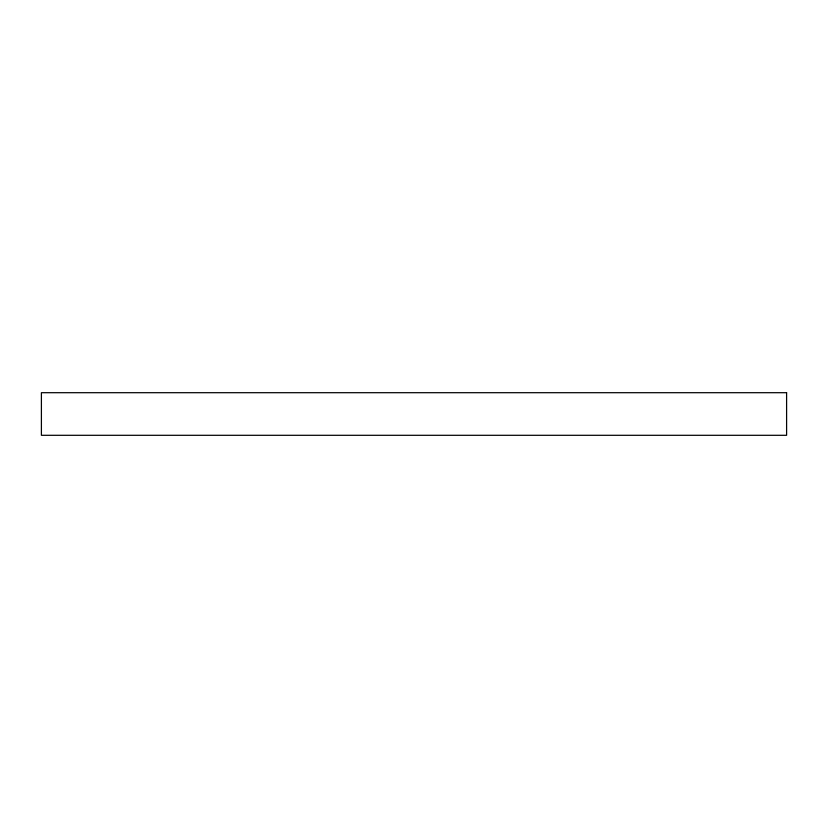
<?xml version="1.0" encoding="UTF-8"?>
<svg xmlns="http://www.w3.org/2000/svg" width="828" height="828" viewBox="0 0 828 828"><rect width="100%" height="100%" fill="white"/><g stroke="black" fill="none" stroke-linecap="round" stroke-linejoin="round"><path stroke-width="1.24" d="M786.6 392.7L41.4 392.7L41.4 435.3L786.6 435.3L786.6 392.7"/></g></svg>
